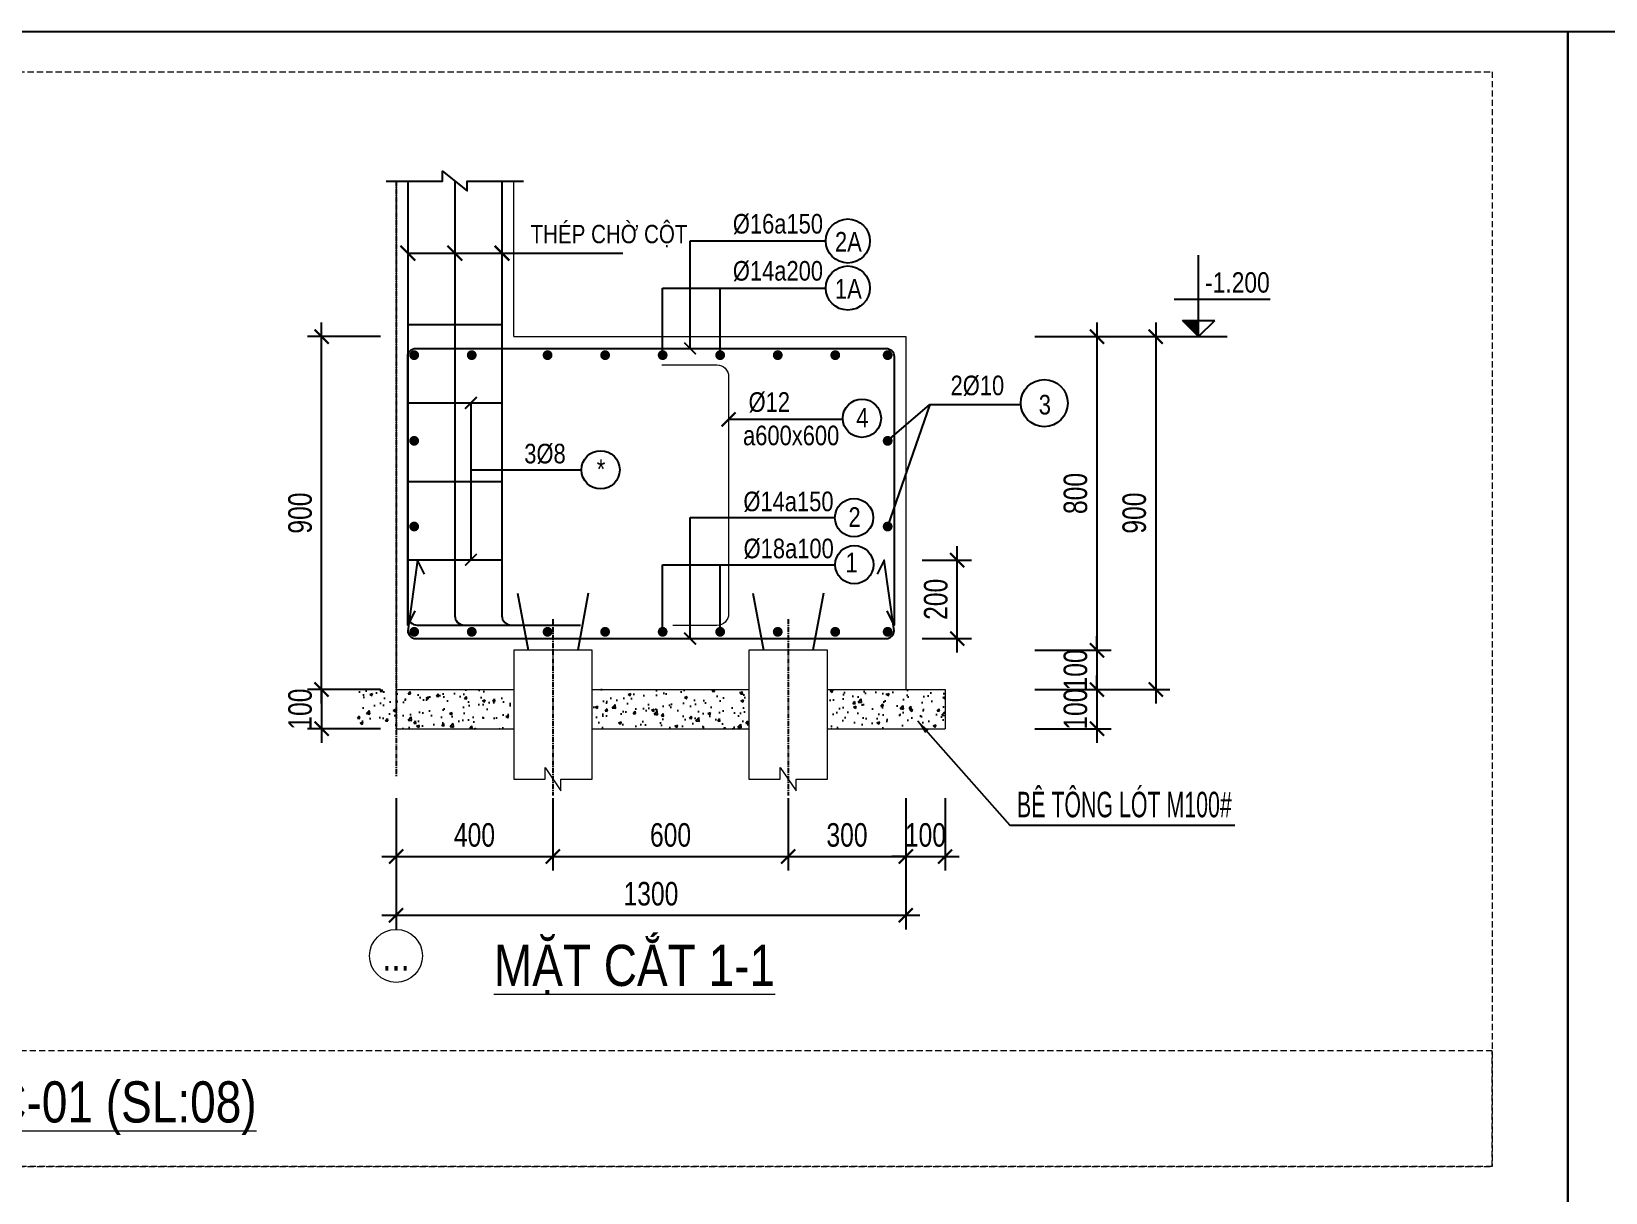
# Model space of a CAD drawing. Extents: x -165145 to 691808, y -202842 to 311040.
# Drawn here: x 294424 to 298438, y 66010 to 68972 of the extents above; entities that cross this region are included whole.
import ezdxf
from ezdxf.enums import TextEntityAlignment as Align

# ---------------------------------------------------------------- set-up
doc = ezdxf.new("R2010")
doc.units = 0
doc.header["$LTSCALE"] = 10
doc.header["$MEASUREMENT"] = 0
doc.linetypes.add('CENTER', pattern=[2, 1.25, -0.25, 0.25, -0.25])
doc.linetypes.add('HIDDEN', pattern=[2.3807, 1.587, -0.7937])
doc.layers.get('0').update_dxf_attribs({"linetype": 'CONTINUOUS'})
doc.layers.get('Defpoints').update_dxf_attribs({"color": 5, "linetype": 'CONTINUOUS'})
for name, color, linetype, lineweight in [('coc 20', 6, 'CONTINUOUS', 20), ('GE_KC_DIM', 1, 'CONTINUOUS', 20), ('GE_KC_NETKHUAT', 9, 'HIDDEN', 20), ('GE_KC_NETTHAY', 2, 'CONTINUOUS', 20), ('GE_KC_TEXT', 4, 'CONTINUOUS', 20), ('TEXT', 4, 'CONTINUOUS', 20)]:
    doc.layers.add(name, color=color, linetype=linetype, lineweight=lineweight)
for name, color, linetype in [('GE_KC_CHI', 1, 'CONTINUOUS'), ('Grid line', 5, 'CONTINUOUS'), ('HATCH', 179, 'CONTINUOUS'), ('KCS_CHI', 1, 'CONTINUOUS'), ('KCS_HATCH', 201, 'CONTINUOUS'), ('REBAR', 6, 'CONTINUOUS')]:
    doc.layers.add(name, color=color, linetype=linetype)
doc.styles.add('GE_KC-Arial', font='arial.ttf', dxfattribs={"width": 0.75})
doc.styles.add('GE_KC_TEXT', font='arial.ttf', dxfattribs={"width": 0.8})
doc.styles.add('VNCC-Arial', font='arial.ttf', dxfattribs={"width": 0.8})
doc.dimstyles.new('GE_KC_DIM30', dxfattribs={"dimscale": 30, "dimtxt": 2, "dimasz": 1.2, "dimexe": 1.2, "dimexo": 0, "dimgap": 0.8, "dimtad": 1, "dimdec": 0, "dimzin": 1, "dimdsep": 46, "dimtxsty": 'GE_KC-Arial', "dimblk": 'ARCHTICK', "dimcen": 1.2, "dimdle": 1.2, "dimclrd": 1, "dimclre": 1, "dimclrt": 4, "dimadec": 0, "dimazin": 0, "dimtfac": 1, "dimtdec": 0, "dimtix": 1, "dimtmove": 2, "dimatfit": 3, "dimfxl": 0.15, "dimtvp": 0.833333, "dimtolj": 1, "dimtzin": 0, "dimarcsym": 0})

# ---------------------------------------------------------------- blocks, each defined once
blk = doc.blocks.new('_ArchTick')
at = {"color": 0, "linetype": 'ByBlock', "const_width": 0.15}
blk.add_lwpolyline([(-0.5, -0.5), (0.5, 0.5)], dxfattribs=at)
blk = doc.blocks.new('*D1327')
at = {"layer": 'Defpoints', "color": 0, "transparency": 16777216}
for p in [(296982.8, 68193.4), (296982.8, 67393.4), (297141, 67393.4)]:
    blk.add_point(p, dxfattribs=at)
at = {"layer": 'GE_KC_DIM', "color": 1, "lineweight": -2, "transparency": 16777216}
for p, q in [((297141, 68229.4), (297141, 67357.4)), ((296982.8, 68193.4), (297177, 68193.4)), ((296982.8, 67393.4), (297177, 67393.4))]:
    blk.add_line(p, q, dxfattribs=at)
at = {"layer": 'GE_KC_DIM', "color": 1, "lineweight": -2, "transparency": 16777216, "xscale": 36, "yscale": 36, "zscale": 36}
for p, rotation in [((297141, 68193.4), 90), ((297141, 67393.4), 270)]:
    blk.add_blockref('_ArchTick', p, dxfattribs=dict(at, rotation=rotation))
at = {"layer": 'GE_KC_DIM', "color": 4, "transparency": 16777216, "insert": (297086.4, 67793.4), "char_height": 60, "attachment_point": 5, "rotation": 90, "style": 'GE_KC-Arial'}
blk.add_mtext('\\A1;800', dxfattribs=at)
blk = doc.blocks.new('*D1328')
at = {"layer": 'Defpoints', "color": 0, "transparency": 16777216}
for p in [(296982.8, 67393.4), (296982.8, 67293.4), (297141, 67293.4)]:
    blk.add_point(p, dxfattribs=at)
at = {"layer": 'GE_KC_DIM', "color": 1, "lineweight": -2, "transparency": 16777216}
for p, q in [((297141, 67393.4), (297141, 67429.4)), ((296982.8, 67393.4), (297177, 67393.4)), ((297141, 67393.4), (297141, 67293.4)), ((296982.8, 67293.4), (297177, 67293.4)), ((297141, 67293.4), (297141, 67257.4))]:
    blk.add_line(p, q, dxfattribs=at)
at = {"layer": 'GE_KC_DIM', "color": 1, "lineweight": -2, "transparency": 16777216, "xscale": 36, "yscale": 36, "zscale": 36}
for p, rotation in [((297141, 67393.4), 270), ((297141, 67293.4), 90)]:
    blk.add_blockref('_ArchTick', p, dxfattribs=dict(at, rotation=rotation))
at = {"layer": 'GE_KC_DIM', "color": 4, "transparency": 16777216, "insert": (297086.4, 67343.4), "char_height": 60, "attachment_point": 5, "rotation": 90, "style": 'GE_KC-Arial'}
blk.add_mtext('\\A1;100', dxfattribs=at)
blk = doc.blocks.new('*D1329')
at = {"layer": 'Defpoints', "color": 0, "transparency": 16777216}
for p in [(296982.8, 67293.4), (296982.8, 67193.4), (297141, 67193.4)]:
    blk.add_point(p, dxfattribs=at)
at = {"layer": 'GE_KC_DIM', "color": 1, "lineweight": -2, "transparency": 16777216}
for p, q in [((297141, 67293.4), (297141, 67329.4)), ((296982.8, 67293.4), (297177, 67293.4)), ((297141, 67293.4), (297141, 67193.4)), ((296982.8, 67193.4), (297177, 67193.4)), ((297141, 67193.4), (297141, 67157.4))]:
    blk.add_line(p, q, dxfattribs=at)
at = {"layer": 'GE_KC_DIM', "color": 1, "lineweight": -2, "transparency": 16777216, "xscale": 36, "yscale": 36, "zscale": 36}
for p, rotation in [((297141, 67293.4), 270), ((297141, 67193.4), 90)]:
    blk.add_blockref('_ArchTick', p, dxfattribs=dict(at, rotation=rotation))
at = {"layer": 'GE_KC_DIM', "color": 4, "transparency": 16777216, "insert": (297086.4, 67243.4), "char_height": 60, "attachment_point": 5, "rotation": 90, "style": 'GE_KC-Arial'}
blk.add_mtext('\\A1;100', dxfattribs=at)
blk = doc.blocks.new('*D1330')
at = {"layer": 'Defpoints', "color": 0, "transparency": 16777216}
for p in [(296982.8, 68193.4), (296982.8, 67293.4), (297291, 67293.4)]:
    blk.add_point(p, dxfattribs=at)
at = {"layer": 'GE_KC_DIM', "color": 1, "lineweight": -2, "transparency": 16777216}
for p, q in [((297291, 68229.4), (297291, 67257.4)), ((296982.8, 68193.4), (297327, 68193.4)), ((296982.8, 67293.4), (297327, 67293.4))]:
    blk.add_line(p, q, dxfattribs=at)
at = {"layer": 'GE_KC_DIM', "color": 1, "lineweight": -2, "transparency": 16777216, "xscale": 36, "yscale": 36, "zscale": 36}
for p, rotation in [((297291, 68193.4), 90), ((297291, 67293.4), 270)]:
    blk.add_blockref('_ArchTick', p, dxfattribs=dict(at, rotation=rotation))
at = {"layer": 'GE_KC_DIM', "color": 4, "transparency": 16777216, "insert": (297236.4, 67743.4), "char_height": 60, "attachment_point": 5, "rotation": 90, "style": 'GE_KC-Arial'}
blk.add_mtext('\\A1;900', dxfattribs=at)
blk = doc.blocks.new('*D1331')
at = {"layer": 'Defpoints', "color": 0, "transparency": 16777216}
for p in [(295353.5, 67016.6), (295753.5, 67016.6), (295753.5, 66867.5)]:
    blk.add_point(p, dxfattribs=at)
at = {"layer": 'GE_KC_DIM', "color": 1, "lineweight": -2, "transparency": 16777216}
for p, q in [((295353.5, 67016.6), (295353.5, 66831.5)), ((295753.5, 67016.6), (295753.5, 66831.5)), ((295317.5, 66867.5), (295789.5, 66867.5))]:
    blk.add_line(p, q, dxfattribs=at)
at = {"layer": 'GE_KC_DIM', "color": 1, "lineweight": -2, "transparency": 16777216, "xscale": 36, "yscale": 36, "zscale": 36, "rotation": 180}
blk.add_blockref('_ArchTick', (295353.5, 66867.5), dxfattribs=at)
at = {"layer": 'GE_KC_DIM', "color": 1, "lineweight": -2, "transparency": 16777216, "xscale": 36, "yscale": 36, "zscale": 36}
blk.add_blockref('_ArchTick', (295753.5, 66867.5), dxfattribs=at)
at = {"layer": 'GE_KC_DIM', "color": 4, "transparency": 16777216, "insert": (295553.5, 66922.1), "char_height": 60, "attachment_point": 5, "style": 'GE_KC-Arial'}
blk.add_mtext('\\A1;400', dxfattribs=at)
blk = doc.blocks.new('*D1332')
at = {"layer": 'Defpoints', "color": 0, "transparency": 16777216}
for p in [(295753.5, 67016.6), (296353.5, 67016.6), (296353.5, 66867.5)]:
    blk.add_point(p, dxfattribs=at)
at = {"layer": 'GE_KC_DIM', "color": 1, "lineweight": -2, "transparency": 16777216}
for p, q in [((295753.5, 67016.6), (295753.5, 66831.5)), ((296353.5, 67016.6), (296353.5, 66831.5)), ((295717.5, 66867.5), (296389.5, 66867.5))]:
    blk.add_line(p, q, dxfattribs=at)
at = {"layer": 'GE_KC_DIM', "color": 1, "lineweight": -2, "transparency": 16777216, "xscale": 36, "yscale": 36, "zscale": 36, "rotation": 180}
blk.add_blockref('_ArchTick', (295753.5, 66867.5), dxfattribs=at)
at = {"layer": 'GE_KC_DIM', "color": 1, "lineweight": -2, "transparency": 16777216, "xscale": 36, "yscale": 36, "zscale": 36}
blk.add_blockref('_ArchTick', (296353.5, 66867.5), dxfattribs=at)
at = {"layer": 'GE_KC_DIM', "color": 4, "transparency": 16777216, "insert": (296053.5, 66922.1), "char_height": 60, "attachment_point": 5, "style": 'GE_KC-Arial'}
blk.add_mtext('\\A1;600', dxfattribs=at)
blk = doc.blocks.new('*D1333')
at = {"layer": 'Defpoints', "color": 0, "transparency": 16777216}
for p in [(296353.5, 67016.6), (296653.5, 67016.6), (296653.5, 66867.5)]:
    blk.add_point(p, dxfattribs=at)
at = {"layer": 'GE_KC_DIM', "color": 1, "lineweight": -2, "transparency": 16777216}
for p, q in [((296353.5, 67016.6), (296353.5, 66831.5)), ((296653.5, 67016.6), (296653.5, 66831.5)), ((296317.5, 66867.5), (296689.5, 66867.5))]:
    blk.add_line(p, q, dxfattribs=at)
at = {"layer": 'GE_KC_DIM', "color": 1, "lineweight": -2, "transparency": 16777216, "xscale": 36, "yscale": 36, "zscale": 36, "rotation": 180}
blk.add_blockref('_ArchTick', (296353.5, 66867.5), dxfattribs=at)
at = {"layer": 'GE_KC_DIM', "color": 1, "lineweight": -2, "transparency": 16777216, "xscale": 36, "yscale": 36, "zscale": 36}
blk.add_blockref('_ArchTick', (296653.5, 66867.5), dxfattribs=at)
at = {"layer": 'GE_KC_DIM', "color": 4, "transparency": 16777216, "insert": (296503.5, 66922.1), "char_height": 60, "attachment_point": 5, "style": 'GE_KC-Arial'}
blk.add_mtext('\\A1;300', dxfattribs=at)
blk = doc.blocks.new('*D1334')
at = {"layer": 'Defpoints', "color": 0, "transparency": 16777216}
for p in [(295353.5, 67016.6), (296653.5, 67016.6), (296653.5, 66717.5)]:
    blk.add_point(p, dxfattribs=at)
at = {"layer": 'GE_KC_DIM', "color": 1, "lineweight": -2, "transparency": 16777216}
for p, q in [((295353.5, 67016.6), (295353.5, 66681.5)), ((296653.5, 67016.6), (296653.5, 66681.5)), ((295317.5, 66717.5), (296689.5, 66717.5))]:
    blk.add_line(p, q, dxfattribs=at)
at = {"layer": 'GE_KC_DIM', "color": 1, "lineweight": -2, "transparency": 16777216, "xscale": 36, "yscale": 36, "zscale": 36, "rotation": 180}
blk.add_blockref('_ArchTick', (295353.5, 66717.5), dxfattribs=at)
at = {"layer": 'GE_KC_DIM', "color": 1, "lineweight": -2, "transparency": 16777216, "xscale": 36, "yscale": 36, "zscale": 36}
blk.add_blockref('_ArchTick', (296653.5, 66717.5), dxfattribs=at)
at = {"layer": 'GE_KC_DIM', "color": 4, "transparency": 16777216, "insert": (296003.5, 66772.1), "char_height": 60, "attachment_point": 5, "style": 'GE_KC-Arial'}
blk.add_mtext('\\A1;1300', dxfattribs=at)
blk = doc.blocks.new('*D1335')
at = {"layer": 'Defpoints', "color": 0, "transparency": 16777216}
for p in [(295163.6, 68193.4), (295313.9, 68193.4), (295313.9, 67293.4)]:
    blk.add_point(p, dxfattribs=at)
at = {"layer": 'GE_KC_DIM', "color": 1, "lineweight": -2, "transparency": 16777216}
for p, q in [((295163.6, 67257.4), (295163.6, 68229.4)), ((295313.9, 68193.4), (295127.6, 68193.4)), ((295313.9, 67293.4), (295127.6, 67293.4))]:
    blk.add_line(p, q, dxfattribs=at)
at = {"layer": 'GE_KC_DIM', "color": 1, "lineweight": -2, "transparency": 16777216, "xscale": 36, "yscale": 36, "zscale": 36}
for p, rotation in [((295163.6, 68193.4), 90), ((295163.6, 67293.4), 270)]:
    blk.add_blockref('_ArchTick', p, dxfattribs=dict(at, rotation=rotation))
at = {"layer": 'GE_KC_DIM', "color": 4, "transparency": 16777216, "insert": (295109, 67743.4), "char_height": 60, "attachment_point": 5, "rotation": 90, "style": 'GE_KC-Arial'}
blk.add_mtext('\\A1;900', dxfattribs=at)
blk = doc.blocks.new('*D1336')
at = {"layer": 'Defpoints', "color": 0, "transparency": 16777216}
for p in [(295313.9, 67293.4), (295163.6, 67193.4), (295313.9, 67193.4)]:
    blk.add_point(p, dxfattribs=at)
at = {"layer": 'GE_KC_DIM', "color": 1, "lineweight": -2, "transparency": 16777216}
for p, q in [((295163.6, 67293.4), (295163.6, 67329.4)), ((295313.9, 67293.4), (295127.6, 67293.4)), ((295163.6, 67293.4), (295163.6, 67193.4)), ((295313.9, 67193.4), (295127.6, 67193.4)), ((295163.6, 67193.4), (295163.6, 67157.4))]:
    blk.add_line(p, q, dxfattribs=at)
at = {"layer": 'GE_KC_DIM', "color": 1, "lineweight": -2, "transparency": 16777216, "xscale": 36, "yscale": 36, "zscale": 36}
for p, rotation in [((295163.6, 67293.4), 270), ((295163.6, 67193.4), 90)]:
    blk.add_blockref('_ArchTick', p, dxfattribs=dict(at, rotation=rotation))
at = {"layer": 'GE_KC_DIM', "color": 4, "transparency": 16777216, "insert": (295109, 67243.4), "char_height": 60, "attachment_point": 5, "rotation": 90, "style": 'GE_KC-Arial'}
blk.add_mtext('\\A1;100', dxfattribs=at)
blk = doc.blocks.new('*D1337')
at = {"layer": 'Defpoints', "color": 0, "transparency": 16777216}
for p in [(296653.5, 67016.6), (296753.5, 67016.6), (296753.5, 66867.5)]:
    blk.add_point(p, dxfattribs=at)
at = {"layer": 'GE_KC_DIM', "color": 1, "lineweight": -2, "transparency": 16777216}
for p, q in [((296653.5, 67016.6), (296653.5, 66831.5)), ((296753.5, 67016.6), (296753.5, 66831.5)), ((296653.5, 66867.5), (296617.5, 66867.5)), ((296653.5, 66867.5), (296753.5, 66867.5)), ((296753.5, 66867.5), (296789.5, 66867.5))]:
    blk.add_line(p, q, dxfattribs=at)
at = {"layer": 'GE_KC_DIM', "color": 1, "lineweight": -2, "transparency": 16777216, "xscale": 36, "yscale": 36, "zscale": 36}
blk.add_blockref('_ArchTick', (296653.5, 66867.5), dxfattribs=at)
at = {"layer": 'GE_KC_DIM', "color": 1, "lineweight": -2, "transparency": 16777216, "xscale": 36, "yscale": 36, "zscale": 36, "rotation": 180}
blk.add_blockref('_ArchTick', (296753.5, 66867.5), dxfattribs=at)
at = {"layer": 'GE_KC_DIM', "color": 4, "transparency": 16777216, "insert": (296703.5, 66922.1), "char_height": 60, "attachment_point": 5, "style": 'GE_KC-Arial'}
blk.add_mtext('\\A1;100', dxfattribs=at)
blk = doc.blocks.new('*D1338')
at = {"layer": 'Defpoints', "color": 0, "transparency": 16777216}
for p in [(296694.8, 67623.4), (296784.7, 67623.4), (296694.8, 67423.4)]:
    blk.add_point(p, dxfattribs=at)
at = {"layer": 'GE_KC_DIM', "color": 1, "lineweight": -2, "transparency": 16777216}
for p, q in [((296784.7, 67387.4), (296784.7, 67659.4)), ((296694.8, 67623.4), (296820.7, 67623.4)), ((296694.8, 67423.4), (296820.7, 67423.4))]:
    blk.add_line(p, q, dxfattribs=at)
at = {"layer": 'GE_KC_DIM', "color": 1, "lineweight": -2, "transparency": 16777216, "xscale": 36, "yscale": 36, "zscale": 36}
for p, rotation in [((296784.7, 67623.4), 90), ((296784.7, 67423.4), 270)]:
    blk.add_blockref('_ArchTick', p, dxfattribs=dict(at, rotation=rotation))
at = {"layer": 'GE_KC_DIM', "color": 4, "transparency": 16777216, "insert": (296730.1, 67523.4), "char_height": 60, "attachment_point": 5, "rotation": 90, "style": 'GE_KC-Arial'}
blk.add_mtext('\\A1;200', dxfattribs=at)
blk = doc.blocks.new('COS_CD')
at = {"layer": 'KCS_HATCH'}
blk.add_hatch(color=256, dxfattribs=at).paths.add_polyline_path([(37.5, 50), (87.5, 0), (87.5, 50)])
at = {"layer": 'KCS_CHI'}
for p, q in [((37.5, 50), (137.5, 50)), ((87.5, 0), (37.5, 50)), ((87.5, 0), (87.5, 50)), ((87.5, 0), (137.5, 50)), ((0, 0), (175, 0))]:
    blk.add_line(p, q, dxfattribs=at)
blk = doc.blocks.new('A$Cfd73a04e')
at = {"layer": 'coc 20', "color": 9}
blk.add_lwpolyline([(0, -228.5), (80, -228.5), (80, -198.5), (120, -258.5), (120, -228.5), (200, -228.5), (200, 100), (0, 100), (0, -228.5)], dxfattribs=at)
at = {"layer": 'Grid line', "linetype": 'CENTER'}
blk.add_line((100, 179.1), (100, -270), dxfattribs=at)
at = {"layer": 'REBAR'}
for points in [[(10.1, 245.6), (36.8, 100)], [(189.9, 245.6), (163.2, 100)]]:
    blk.add_lwpolyline(points, dxfattribs=at)

msp = doc.modelspace()

# ---------------------------------------------------------------- hatches: boundary and pattern name
at = {"layer": 'HATCH'}
h = msp.add_hatch(dxfattribs=at)
h.set_pattern_fill('AR-CONC', color=256, scale=10, style=0)
h.set_pattern_definition([(50, (88261.877, 517964.56), (71.726018, -6.2752135), [7.5, -82.5]), (355, (88261.88, 517964.56), (-13.875133, 75.219213), [6, -66]), (100.4514, (88267.854, 517964.035), (57.850938, 68.943954), [6.374019, -70.114211]), (46.1842, (88261.88, 517984.56), (106.724105, -16.551901), [11.25, -123.75]), (96.6356, (88270.77, 517983.18), (93.46627, 97.411787), [9.56103, -105.1713]), (351.1842, (88261.88, 517984.56), (93.466195, 97.41186), [9, -99]), (21, (88271.877, 517979.56), (59.690705, -40.261889), [7.5, -82.5]), (326, (88271.88, 517979.56), (24.331533, 72.515005), [6, -66]), (71.4514, (88276.85, 517976.2), (84.022263, 32.25305), [6.374019, -70.114211]), (37.5, (88261.877, 517964.558), (1.2159855, 33.2893854), [0, -65.2, 0, -67, 0, -66.25]), (7.5, (88261.877, 517964.56), (26.3069537, 39.4411712), [0, -38.2, 0, -63.7, 0, -25.25]), (327.5, (88239.577, 517964.558), (53.3822436, -2.2554872), [0, -25, 0, -78, 0, -103.5]), (317.5, (88229.577, 517964.56), (58.318617, 10.0104982), [0, -32.5, 0, -51.8, 0, -73.5])])
h.paths.add_polyline_path([(295363.4626, 67193.39686), (295363.4626, 67293.39686), (295253.4626, 67293.39686), (295253.4626, 67193.39686)])
h.paths.add_polyline_path([(295653.4626, 67193.39686), (295653.4626, 67293.39686), (295363.4626, 67293.39686), (295363.4626, 67193.39686)])
h.paths.add_polyline_path([(295853.4626, 67293.39686), (295853.4626, 67193.39686), (296253.4626, 67193.39686), (296253.4626, 67293.39686)])
h.paths.add_polyline_path([(296753.4626, 67193.39686), (296753.4626, 67293.39686), (296453.4626, 67293.39686), (296453.4626, 67193.39686)])

# ---------------------------------------------------------------- linework, layer by layer
at = {"layer": 'coc 20', "flags": 128}
msp.add_lwpolyline([(296031.31426, 68121.69319), (296171.64105, 68121.69319, -0.4142135624), (296201.64105, 68091.69319), (296201.64105, 67486.56044, -0.4142135624), (296171.64105, 67456.56044), (296059.28117, 67456.56044)], format="xyb", dxfattribs=at)
at = {"layer": 'Defpoints'}
for points in [[(290579.62104, 68971.82784), (298342.12104, 68971.82784), (298342.12104, 62514.32784), (290579.62104, 62514.32784)], [(298342.12104, 68971.82784), (306104.62104, 68971.82784), (306104.62104, 62514.32784), (298342.12104, 62514.32784)]]:
    msp.add_lwpolyline(points, close=True, dxfattribs=at)
at = {"layer": 'GE_KC_CHI', "linetype": 'Continuous'}
for p, q in [((295383.4626, 68406.4046), (295931.51999, 68406.4046)), ((296103.22395, 68163.39686), (296103.22395, 68437.41486)), ((296103.22395, 68437.41486), (296449.4287, 68437.41486)), ((296033.36564, 68317.41486), (296449.4287, 68317.41486)), ((296033.36564, 68146.23594), (296033.36564, 68317.41486)), ((296180.09694, 68146.23594), (296180.09694, 68317.41486)), ((295544.44263, 68024.30874), (295544.44263, 67624.30874)), ((296607.21606, 67927.67656), (296714.63152, 68020.10084)), ((296714.63152, 68020.10084), (296607.21606, 67709.11717)), ((296714.63152, 68020.10084), (296946.70833, 68020.10084)), ((296492.93087, 67982.23322), (296201.64105, 67982.23322)), ((295544.44263, 67853.7346), (295826.31264, 67853.7346)), ((296103.22395, 67423.39686), (296103.22395, 67731.73671)), ((296103.22395, 67731.73671), (296473.42237, 67731.73671)), ((296033.36564, 67611.73671), (296473.42237, 67611.73671)), ((296033.36564, 67440.55779), (296033.36564, 67611.73671)), ((296180.09694, 67440.55779), (296180.09694, 67611.73671))]:
    msp.add_line(p, q, dxfattribs=at)
at = {"layer": 'GE_KC_CHI'}
for p, q in [((297400.36175, 68193.39686), (297400.36175, 68401.39686)), ((297337.96175, 68289.07686), (297582.53145, 68289.07686))]:
    msp.add_line(p, q, dxfattribs=at)
at = {"layer": 'GE_KC_CHI', "linetype": 'Continuous'}
for points, const_width in [([(295364.7126, 68425.1546), (295402.2126, 68387.6546)], 5.75), ([(295484.7126, 68425.1546), (295522.2126, 68387.6546)], 5.75), ([(295604.7126, 68425.1546), (295642.2126, 68387.6546)], 5.75), ([(296088.22395, 68178.39686), (296118.22395, 68148.39686)], 4.6), ([(295559.44263, 68039.30874), (295529.44263, 68009.30874)], 4.6), ([(296219.64105, 68000.23322), (296183.64105, 67964.23322)], 5.52), ([(295559.44263, 67639.30874), (295529.44263, 67609.30874)], 4.6)]:
    msp.add_lwpolyline(points, dxfattribs=dict(at, const_width=const_width))
for centre, radius in [((296505.6787, 68437.41486), 56.25), ((296505.6787, 68317.41486), 56.25), ((297006.5933, 68023.81429), 60), ((296541.58741, 67985.2504), 48.75), ((295875.06264, 67853.7346), 48.75), ((296521.57385, 67731.73671), 48.75), ((296522.17237, 67611.73671), 48.75)]:
    msp.add_circle(centre, radius, dxfattribs=at)
at = {"layer": 'GE_KC_NETKHUAT'}
for points in [[(290795.01884, 68869.04815), (298149.11056, 68869.04815), (298149.11056, 66076.59981), (290795.01884, 66076.59981)], [(290795.01884, 66076.59981), (298149.11056, 66076.59981), (298149.11056, 66371.62591), (290795.01884, 66371.62591)]]:
    msp.add_lwpolyline(points, close=True, dxfattribs=at)
at = {"layer": 'GE_KC_NETTHAY'}
for p, q in [((295353.4626, 68590.21886), (295353.4626, 67193.39686)), ((295653.4626, 68193.39686), (295653.4626, 68590.21886)), ((295653.4626, 68193.39686), (296653.4626, 68193.39686)), ((296653.4626, 68193.39686), (296653.4626, 67293.39686)), ((295353.4626, 67293.39686), (295653.4626, 67293.39686)), ((295853.4626, 67293.39686), (296253.4626, 67293.39686)), ((296453.4626, 67293.39686), (296753.4626, 67293.39686)), ((296453.4626, 67293.39686), (296753.4626, 67293.39686)), ((296753.4626, 67293.39686), (296753.4626, 67193.39686)), ((295353.4626, 67193.39686), (295653.4626, 67193.39686)), ((295853.4626, 67193.39686), (296253.4626, 67193.39686)), ((296453.4626, 67193.39686), (296753.4626, 67193.39686)), ((296453.4626, 67193.39686), (296753.4626, 67193.39686))]:
    msp.add_line(p, q, dxfattribs=at)
at = {"layer": 'Grid line', "linetype": 'CENTER'}
for p, q in [((295353.4626, 68590.21886), (295353.4626, 67070.76394)), ((295753.4626, 67472.54591), (295753.4626, 67023.40785))]:
    msp.add_line(p, q, dxfattribs=at)
at = {"layer": 'KCS_CHI'}
msp.add_lwpolyline([(295328.4626, 68590.21886), (295472.2126, 68590.21886), (295472.2126, 68615.21886), (295534.7126, 68565.21886), (295534.7126, 68590.21886), (295678.4626, 68590.21886)], dxfattribs=at)
at = {"layer": 'REBAR'}
for points in [[(295383.4626, 68590.21886), (295383.4626, 67481.555, 0.4142135624), (295407.4626, 67457.555), (295683.4626, 67457.555)], [(295503.4626, 68590.21886), (295503.4626, 67481.555, 0.4142135624), (295527.4626, 67457.555), (295703.4626, 67457.555)], [(295623.4626, 68590.21886), (295623.4626, 67481.555, 0.4142135624), (295647.4626, 67457.555), (295823.4626, 67457.555)], [(295401.06386, 67493.93789), (295383.4626, 67457.9412), (295383.4626, 68143.39686, -0.4142135624), (295403.4626, 68163.39686), (296603.4626, 68163.39686, -0.4142135624), (296623.4626, 68143.39686), (296623.4626, 67457.9412), (296605.86133, 67493.93789)], [(295426.06386, 67587.40018), (295408.4626, 67623.39686), (295383.4626, 67443.39686, 0.4142135624), (295403.4626, 67423.39686), (296603.4626, 67423.39686, 0.4142135624), (296623.4626, 67443.39686), (296598.4626, 67623.39686), (296580.86133, 67587.40018)]]:
    msp.add_lwpolyline(points, format="xyb", dxfattribs=at)
for points in [[(295383.4626, 68224.30874), (295623.4626, 68224.30874)], [(295383.4626, 68024.30874), (295623.4626, 68024.30874)], [(295383.4626, 67824.30874), (295623.4626, 67824.30874)], [(295383.4626, 67624.30874), (295623.4626, 67624.30874)]]:
    msp.add_lwpolyline(points, dxfattribs=at)
at = {"layer": 'REBAR', "const_width": 12.5}
for points in [[(295393.45913, 68146.23594, 1), (295405.95913, 68146.23594, 1)], [(295540.19043, 68146.23594, 1), (295552.69043, 68146.23594, 1)], [(295733.65304, 68146.23594, 1), (295746.15304, 68146.23594, 1)], [(295880.38434, 68146.23594, 1), (295892.88434, 68146.23594, 1)], [(296027.11564, 68146.23594, 1), (296039.61564, 68146.23594, 1)], [(296173.84694, 68146.23594, 1), (296186.34694, 68146.23594, 1)], [(296320.57825, 68146.23594, 1), (296333.07825, 68146.23594, 1)], [(296467.30955, 68146.23594, 1), (296479.80955, 68146.23594, 1)], [(296613.46606, 68146.23594, -1), (296600.96606, 68146.23594, -1)], [(295393.45913, 67927.67656, 1), (295405.95913, 67927.67656, 1)], [(296613.46606, 67927.67656, -1), (296600.96606, 67927.67656, -1)], [(295393.45913, 67709.11717, 1), (295405.95913, 67709.11717, 1)], [(296613.46606, 67709.11717, -1), (296600.96606, 67709.11717, -1)], [(295393.45913, 67440.55779, -1), (295405.95913, 67440.55779, -1)], [(295540.19043, 67440.55779, -1), (295552.69043, 67440.55779, -1)], [(295733.65304, 67440.55779, -1), (295746.15304, 67440.55779, -1)], [(295880.38434, 67440.55779, -1), (295892.88434, 67440.55779, -1)], [(296027.11564, 67440.55779, -1), (296039.61564, 67440.55779, -1)], [(296173.84694, 67440.55779, -1), (296186.34694, 67440.55779, -1)], [(296320.57825, 67440.55779, -1), (296333.07825, 67440.55779, -1)], [(296467.30955, 67440.55779, -1), (296479.80955, 67440.55779, -1)], [(296613.46606, 67440.55779, 1), (296600.96606, 67440.55779, 1)]]:
    msp.add_lwpolyline(points, format="xyb", close=True, dxfattribs=at)
at = {"layer": 'TEXT', "color": 7}
msp.add_line((295353.4626, 66717.4883), (295353.4626, 66681.4883), dxfattribs=at)
at = {"layer": 'TEXT', "color": 8, "const_width": 4.6}
msp.add_lwpolyline([(296088.22395, 67438.39686), (296118.22395, 67408.39686)], dxfattribs=at)
at = {"layer": 'TEXT', "color": 7}
msp.add_circle((295353.4626, 66613.9883), 67.5, dxfattribs=at)

# ---------------------------------------------------------------- block references
at = {"layer": 'GE_KC_CHI', "xscale": 0.832, "yscale": 0.832, "zscale": 0.832}
msp.add_blockref('COS_CD', (297327.56175, 68193.39686), dxfattribs=at)
at = {"layer": 'GE_KC_TEXT'}
for p in [(295653.4626, 67293.39686), (296253.4626, 67293.39686)]:
    msp.add_blockref('A$Cfd73a04e', p, dxfattribs=at)

# ---------------------------------------------------------------- texts
at = {"layer": 'GE_KC_TEXT', "style": 'GE_KC_TEXT'}
for s, height, width, p in [('THÉP CHỜ CỘT', 46.875, 0.8, (295696.57067, 68431.67835)), ('%%C16a150', 50, 0.8, (296212.42329, 68456.34875)), ('%%C14a200', 50, 0.8, (296212.42329, 68336.34875)), ('-1.200', 52, 0.8, (297416.84177, 68305.71686)), ('2%%C10', 50, 0.8, (296767.68176, 68044.01045)), ('%%C12', 50, 0.8, (296252.58134, 68001.65977)), ('a600x600', 50, 0.8, (296238.37236, 67916.40992)), ('3%%C8', 50, 0.8, (295680.49887, 67870.14398)), ('%%C14a150', 50, 0.8, (296239.2865, 67748.14609)), ('%%C18a100', 50, 0.8, (296239.88501, 67628.14609)), ('BÊ TÔNG LÓT M100#', 65, 0.6, (296936.88446, 66967.51012))]:
    msp.add_text(s, height=height, dxfattribs=dict(at, width=width)).set_placement(p)
at = {"layer": 'GE_KC_TEXT', "color": 4, "style": 'GE_KC_TEXT', "width": 0.8}
for s, p in [('2A', (296507.0451, 68410.35311)), ('1A', (296507.0451, 68290.35311)), ('3', (297008.05079, 67994.94842)), ('4', (296542.77162, 67961.79688)), ('*', (295876.24685, 67830.28108)), ('2', (296522.75806, 67708.28319)), ('1', (296515.03421, 67592.19211))]:
    msp.add_text(s, height=50, dxfattribs=at).set_placement(p, align=Align.CENTER)
at = {"layer": 'TEXT', "style": 'VNCC-Arial', "width": 0.8}
for s, p in [('%%UMẶT CẮT 1-1', (295961.51285, 66537.2775)), ('%%UCHI TIẾT ĐÀI CỌC ĐC-01 (SL:08)', (294098.20415, 66189.00191))]:
    msp.add_text(s, height=105, dxfattribs=at).set_placement(p, align=Align.CENTER)
msp.add_text('...', height=75, dxfattribs=at).set_placement((295353.4626, 66613.9883), align=Align.MIDDLE_CENTER)

# ---------------------------------------------------------------- dimensions: what is measured, and where the dimension line sits
at = {"layer": 'GE_KC_DIM'}
for base, p1, p2, picture, middle in [((295163.59994, 68193.39686), (295313.94271, 67293.39686), (295313.94271, 68193.39686), '*D1335', (295108.96556, 67743.39686)), ((297140.9847, 67393.39686), (296982.7953, 68193.39686), (296982.7953, 67393.39686), '*D1327', (297086.35032, 67793.39686)), ((297290.9847, 67293.39686), (296982.7953, 68193.39686), (296982.7953, 67293.39686), '*D1330', (297236.35032, 67743.39686)), ((296784.72766, 67623.39686), (296694.78601, 67423.39686), (296694.78601, 67623.39686), '*D1338', (296730.09328, 67523.39686)), ((297140.9847, 67293.39686), (296982.7953, 67393.39686), (296982.7953, 67293.39686), '*D1328', (297086.35032, 67343.39686)), ((295163.59994, 67193.39686), (295313.94271, 67293.39686), (295313.94271, 67193.39686), '*D1336', (295108.96556, 67243.39686)), ((297140.9847, 67193.39686), (296982.7953, 67293.39686), (296982.7953, 67193.39686), '*D1329', (297086.35032, 67243.39686))]:
    dim = msp.add_linear_dim(base=base, p1=p1, p2=p2, angle=90, dimstyle='GE_KC_DIM30', dxfattribs=at)
    dim.commit()
    dim.dimension.update_dxf_attribs({"geometry": picture, "text_midpoint": middle})
for base, p1, p2, picture, middle in [((295753.4626, 66867.4883), (295353.4626, 67016.60458), (295753.4626, 67016.60458), '*D1331', (295553.4626, 66922.12268)), ((296653.4626, 66717.4883), (295353.4626, 67016.60458), (296653.4626, 67016.60458), '*D1334', (296003.4626, 66772.14315)), ((296353.4626, 66867.4883), (295753.4626, 67016.60458), (296353.4626, 67016.60458), '*D1332', (296053.4626, 66922.12268)), ((296653.4626, 66867.4883), (296353.4626, 67016.60458), (296653.4626, 67016.60458), '*D1333', (296503.4626, 66922.14315)), ((296753.4626, 66867.4883), (296653.4626, 67016.60458), (296753.4626, 67016.60458), '*D1337', (296703.4626, 66922.12268))]:
    dim = msp.add_linear_dim(base=base, p1=p1, p2=p2, dimstyle='GE_KC_DIM30', dxfattribs=at)
    dim.commit()
    dim.dimension.update_dxf_attribs({"geometry": picture, "text_midpoint": middle})

# ---------------------------------------------------------------- leaders
at = {"layer": 'GE_KC_TEXT'}
msp.add_leader([(296683.06537, 67213.1191), (296918.54572, 66947.24455), (297492.95661, 66947.24455)], dimstyle='GE_KC_DIM30', override={"dimgap": 0.8, "dimtad": 0}, dxfattribs=at)

doc.saveas('drawing.dxf')
